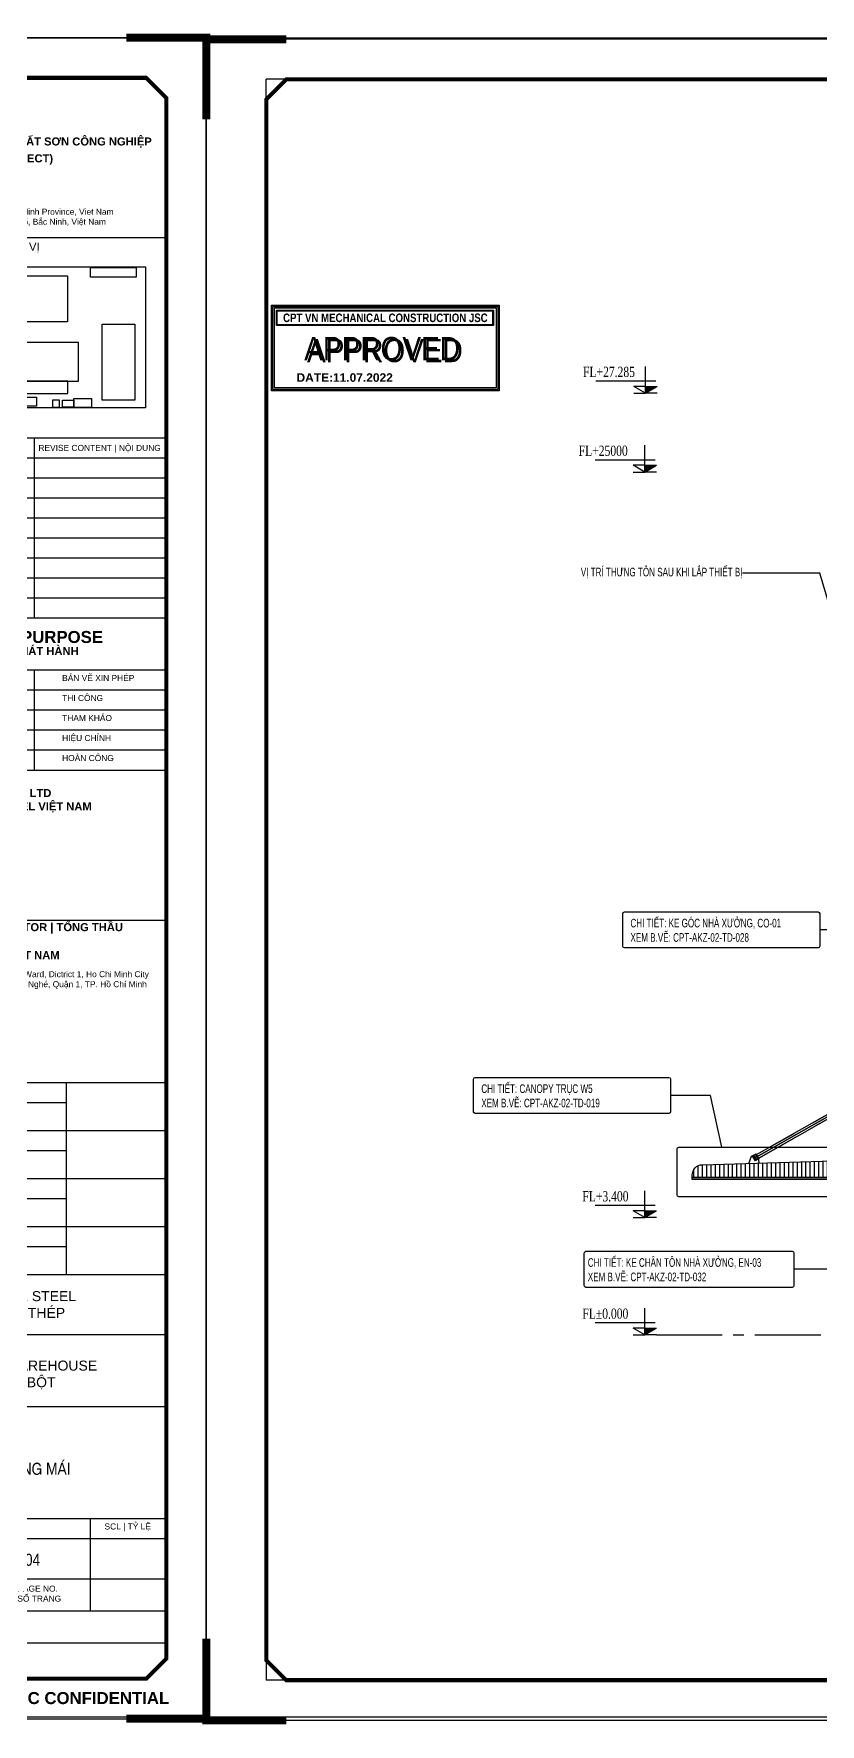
# Model space of a CAD drawing. Header units: inches. Extents: x 340055 to 349452, y -34649 to -30845.
# Drawn here: x 344817.4 to 345045.3, y -32251 to -31761.3 of the extents above; entities that cross this region are included whole.
import ezdxf
from ezdxf.enums import TextEntityAlignment as Align

# ---------------------------------------------------------------- set-up
doc = ezdxf.new("R2010")
doc.units = ezdxf.units.IN
doc.header["$MEASUREMENT"] = 0
for name, pattern in [('CENTER', [2, 1.25, -0.25, 0.25, -0.25]), ('CENTER2', [28.575, 19.05, -3.175, 3.175, -3.175]), ('HIDDEN', [0.375, 0.25, -0.125])]:
    doc.linetypes.add(name, pattern=pattern)
for name, color, linetype in [('0 @ 1', 7, 'Continuous'), ('1', 1, 'Continuous'), ('2', 2, 'Continuous'), ('250', 250, 'Continuous'), ('251', 251, 'Continuous'), ('3', 3, 'Continuous'), ('4', 4, 'Continuous'), ('5', 5, 'Continuous'), ('6', 6, 'Continuous'), ('8', 8, 'Continuous'), ('9', 9, 'Continuous'), ('DIM', 8, 'Continuous'), ('NET IN', 3, 'Continuous')]:
    doc.layers.add(name, color=color, linetype=linetype)
doc.layers.add('Cover text', color=7, linetype='Continuous', true_color=0x52370f)
for name, color, linetype, lineweight in [('TEXT @ 1', 7, 'Continuous', 20), ('TL-TIILE BLOCK A2$0$TL-TITLE BLOCK - TEXT @ 1', 7, 'Continuous', 25), ('TL-TIILE BLOCK A2$0$TL-TITLE BLOCK 1', 7, 'Continuous', 50), ('TL-TIILE BLOCK A2$0$TL-TITLE BLOCK 2', 7, 'Continuous', 25), ('TL-TITLE BLOCK - TEXT', 7, 'Continuous', 25)]:
    doc.layers.add(name, color=color, linetype=linetype, lineweight=lineweight)
doc.styles.add('2501', font='', dxfattribs={"height": 250})
doc.styles.add('HX3', font='')
doc.styles.add('ST1', font='times.ttf', dxfattribs={"width": 0.7})
doc.styles.add('ST1H', font='vnshxh.shx', dxfattribs={"width": 0.7})
doc.styles.add('TIEU DE', font='', dxfattribs={"width": 0.8})
doc.styles.add('TL-TIILE BLOCK A2$0$MEP-TEXT T.BLOCK 1', font='arial.ttf', dxfattribs={"height": 1.5})
doc.styles.add('TL-TIILE BLOCK A2$0$MEP-TEXT T.BLOCK 2', font='arial.ttf')
doc.styles.add('TL-TIILE BLOCK A2$0$MEP-TEXT T.BLOCK 3', font='arial.ttf', dxfattribs={"height": 3})
doc.styles.add('vntimeh.shx', font='vntimeh.shx', dxfattribs={"width": 0.8, "bigfont": 'bigfont.shx'})
doc.styles.get('2501').set_extended_font_data('.VnArialH', bold=True)
doc.styles.get('HX3').set_extended_font_data('.VnBlackH')
doc.styles.get('TIEU DE').set_extended_font_data('.VnArial NarrowH')
doc.dimstyles.new('100', dxfattribs={"dimtxt": 3, "dimasz": 1.5, "dimexe": 1, "dimexo": 0, "dimgap": 1, "dimtad": 1, "dimdec": 0, "dimlfac": 100, "dimzin": 0, "dimdsep": 46, "dimtxsty": 'ST1', "dimblk": 'OBLIQUE', "dimcen": 1, "dimdle": 1, "dimclrd": 8, "dimclre": 8, "dimclrt": 3, "dimadec": 0, "dimazin": 0, "dimtfac": 1, "dimtdec": 0, "dimtix": 1, "dimtmove": 1, "dimatfit": 3, "dimfxl": 0, "dimtolj": 1, "dimtzin": 0, "dimlwd": -1, "dimlwe": -1, "dimarcsym": 0})
doc.dimstyles.new('3', dxfattribs={"dimtxt": 3.5, "dimasz": 1.8, "dimexe": 1, "dimexo": 0, "dimgap": 1, "dimtad": 1, "dimdec": 0, "dimlfac": 3, "dimzin": 0, "dimdsep": 46, "dimtxsty": 'ST1H', "dimblk": 'OBLIQUE', "dimcen": 1, "dimdle": 1, "dimclrd": 8, "dimclre": 8, "dimclrt": 3, "dimadec": 0, "dimazin": 0, "dimtfac": 1, "dimtdec": 0, "dimtix": 1, "dimtofl": 0, "dimtmove": 1, "dimatfit": 3, "dimfxl": 0, "dimtolj": 1, "dimtzin": 0, "dimlwd": -1, "dimlwe": -1, "dimarcsym": 0})

# ---------------------------------------------------------------- blocks, each defined once
blk = doc.blocks.new('cos')
at = {"color": 8}
for p, q in [((0, 0), (0, 7.82)), ((0, 1.99), (-3.39, 1.99)), ((0, 0), (-3.39, 1.99)), ((-3, 3.49), (14.52, 3.49)), ((0, 1.99), (3.39, 1.99)), ((0, 0), (3.39, 1.99))]:
    blk.add_line(p, q, dxfattribs=at)
at = {"color": 4}
for p in [(-3.39, 0), (3.39, 0)]:
    blk.add_line(p, (0, 0), dxfattribs=at)
at = {"color": 8}
blk.add_solid([(0, 0), (-3.39, 1.99), (0, 1.99)], dxfattribs=at)
at = {"layer": '3', "color": 3, "style": 'vntimeh.shx', "width": 0.75}
blk.add_attdef('DSD', (1.32, 4.73), '', height=3, dxfattribs=at)
blk = doc.blocks.new('A$C764E781C')
at = {"layer": '3'}
h = blk.add_hatch(dxfattribs=at)
h.set_pattern_fill('ANSI31', color=256, scale=10, angle=45, style=0)
h.set_pattern_definition([(90, (-323525.1081, 37698.363), (-1.25, 2e-16), [])])
h.paths.add_polyline_path([(50.3, 5.69), (2.91, 4.3, 0.405586), (0, 1.3), (0, 0.58), (50.3, 0.58)])
at = {"layer": '6'}
h = blk.add_hatch(dxfattribs=at)
h.set_pattern_fill('ANSI31', color=154, scale=0.35, angle=-29.5718, style=0)
h.set_pattern_definition([(74.57183466, (-16862.245783, -6507.972576), (-0.04217345765, 0.01163881308), [])])
h.paths.add_polyline_path([(47.88, 24.11), (47.95, 24.15), (48.79, 22.67), (48.72, 22.63)])
h = blk.add_hatch(dxfattribs=at)
h.set_pattern_fill('ANSI31', color=154, scale=0.35, angle=-29.5718, style=0)
h.set_pattern_definition([(74.57183466, (-16865.507075, -6509.823127), (-0.04217345765, 0.01163881308), [])])
h.paths.add_polyline_path([(18.5, 7.44), (18.43, 7.4), (19.27, 5.92), (19.34, 5.96)])
at = {"layer": '2'}
for centre in [(48.76, 24.03), (48.76, 24.03), (49.11, 23.43), (49.11, 23.43), (18.11, 6.64), (18.11, 6.64), (18.46, 6.03), (18.46, 6.03)]:
    blk.add_circle(centre, 0.11, dxfattribs=at)
at = {"layer": '250', "linetype": 'CENTER', "ltscale": 50}
blk.add_line((17.89, 6.12), (49.33, 23.95), dxfattribs=at)
at = {"layer": '251', "linetype": 'HIDDEN', "ltscale": 50}
for p, q in [((18.62, 7.22), (48, 23.89)), ((19.21, 6.18), (48.6, 22.85))]:
    blk.add_line(p, q, dxfattribs=at)
at = {"layer": '3'}
blk.add_lwpolyline([(2.91, 4.3), (50.3, 5.69), (50.3, 0.58), (0, 0.58), (0, 1.3, -0.405586)], format="xyb", close=True, dxfattribs=at)
at = {"layer": '4'}
for points in [[(18.6, 7.25), (47.99, 23.92)], [(48.61, 22.82), (19.23, 6.15), (18.6, 7.25)]]:
    blk.add_lwpolyline(points, dxfattribs=at)
at = {"layer": '5'}
for p, q in [((48.92, 24.12), (48.61, 23.95)), ((48.67, 24.19), (48.85, 23.88)), ((48.95, 23.34), (49.26, 23.51)), ((49.2, 23.27), (49.02, 23.58)), ((17.96, 6.55), (18.26, 6.73)), ((18.02, 6.8), (18.2, 6.49)), ((18.61, 6.12), (18.3, 5.95)), ((18.54, 5.88), (18.37, 6.19))]:
    blk.add_line(p, q, dxfattribs=at)
at = {"layer": '6', "color": 154}
for points in [[(48.93, 24.65), (47.98, 24.11), (48.76, 22.71), (49.72, 23.26)], [(47.88, 24.11), (47.95, 24.15), (48.79, 22.67), (48.72, 22.63)], [(17.5, 6.81), (18.45, 7.35), (19.24, 5.96), (18.29, 5.42)], [(18.5, 7.44), (18.43, 7.4), (19.27, 5.92), (19.34, 5.96)]]:
    blk.add_lwpolyline(points, close=True, dxfattribs=at)
at = {"layer": '6'}
for points in [[(50.3, 25.53), (48.01, 24.24), (48.9, 22.68), (50.3, 22.86)], [(16.44, 4.69), (17.17, 6.74), (18.32, 7.39), (19.21, 5.83), (19.3, 4.78)]]:
    blk.add_lwpolyline(points, dxfattribs=at)
blk.add_lwpolyline([(0, 0.58), (50.3, 0.58), (50.3, 0), (0, 0)], close=True, dxfattribs=at)
at = {"layer": '8', "linetype": 'CENTER', "ltscale": 5}
blk.add_line((50.3, 25.53), (50.3, 0), dxfattribs=at)
at = {"layer": '8'}
blk.add_line((49.33, 23.95), (17.89, 6.12), dxfattribs=at)
blk = doc.blocks.new('_Oblique')
at = {"color": 0, "linetype": 'ByBlock', "lineweight": -2}
blk.add_line((-0.5, -0.5), (0.5, 0.5), dxfattribs=at)
blk = doc.blocks.new('DAUKIEMSOAT')
at = {"layer": '1'}
h = blk.add_hatch(color=10, dxfattribs=at)
h.dxf.hatch_style = 1
h.paths.add_polyline_path([(-1009.3, -10752.83), (-1009.3, -10728.79), (-944.11, -10728.79), (-944.11, -10752.83)], flags=16)
h.paths.add_polyline_path([(-1009.73, -10753.26), (-1009.73, -10728.36), (-943.68, -10728.36), (-943.68, -10753.26)])
h = blk.add_hatch(color=10, dxfattribs=at)
h.dxf.hatch_style = 1
h.paths.add_polyline_path([(-945.66, -10734.13), (-1008.05, -10734.13), (-1008.05, -10730.05), (-945.66, -10730.05)], flags=16)
h.paths.add_polyline_path([(-945.4, -10729.86), (-945.4, -10734.33), (-1008.24, -10734.33), (-1008.24, -10729.86)])
at = {"layer": '1', "color": 10}
for points in [[(-1009.73, -10753.26), (-1009.73, -10728.36), (-943.68, -10728.36), (-943.68, -10753.26)], [(-1009.3, -10752.83), (-1009.3, -10728.79), (-944.11, -10728.79), (-944.11, -10752.83)], [(-1008.87, -10752.4), (-1008.87, -10729.22), (-944.54, -10729.22), (-944.54, -10752.4)], [(-945.4, -10729.86), (-945.4, -10734.33), (-1008.24, -10734.33), (-1008.24, -10729.86)], [(-945.66, -10734.13), (-1008.05, -10734.13), (-1008.05, -10730.05), (-945.66, -10730.05)]]:
    blk.add_lwpolyline(points, close=True, dxfattribs=at)
at = {"layer": '1', "color": 10, "style": '2501', "width": 0.8}
blk.add_text('CPT VN MECHANICAL CONSTRUCTION JSC', height=2.5, dxfattribs=at).set_placement((-1006.34, -10733.32))
at = {"layer": '1', "color": 10, "style": 'HX3', "width": 0.9}
blk.add_text('APPROVED', height=6.75, dxfattribs=at).set_placement((-977.64, -10744.37), align=Align.CENTER)
at = {"layer": '1', "color": 251, "linetype": 'Continuous', "true_color": 0x645e5e, "style": 'HX3', "width": 0.9}
blk.add_text('APPROVED', height=6.75, dxfattribs=at).set_placement((-976.82, -10744.92), align=Align.CENTER)
at = {"layer": '1', "color": 10, "style": '2501'}
blk.add_attdef('DATE', text='', height=2.48, dxfattribs=at).set_placement((-1002.45, -10749.37), align=Align.MIDDLE_LEFT)
blk = doc.blocks.new('A$C57dc6cef')
at = {"layer": 'DIM', "color": 1}
blk.add_blockref('DAUKIEMSOAT', (1009.73, 10753.26), dxfattribs=at).add_auto_attribs({'DATE': 'DATE:11.07.2022'})
blk = doc.blocks.new('A$Cc64c765f')
at = {"layer": '9'}
blk.add_blockref('A$C57dc6cef', (-1.75, 0), dxfattribs=at)
blk = doc.blocks.new('kt kien truc 1')
at = {"layer": 'Defpoints'}
for p, q in [((20, 410), (15, 410)), ((15, 405), (15, 410)), ((15, 15), (15, 10)), ((20, 10), (15, 10))]:
    blk.add_line(p, q, dxfattribs=at)
at = {"layer": 'Defpoints', "color": 8, "const_width": 2}
for points in [[(0, 400), (0, 420), (20, 420)], [(594, 400), (594, 420), (574, 420)], [(0, 20), (0, 0), (20, 0)], [(594, 20), (594, 0), (574, 0)]]:
    blk.add_lwpolyline(points, dxfattribs=at)
at = {"layer": 'Defpoints', "color": 8}
blk.add_lwpolyline([(0, 0), (594, 0), (594, 420), (0, 420)], close=True, dxfattribs=at)
at = {"layer": 'TL-TIILE BLOCK A2$0$TL-TITLE BLOCK 1', "const_width": 1}
blk.add_lwpolyline([(20, 10), (579, 10), (584, 15), (584, 405), (579, 410), (20, 410), (15, 405), (15, 15)], close=True, dxfattribs=at)
at = {"layer": 'TL-TIILE BLOCK A2$0$TL-TITLE BLOCK 2'}
for p, q in [((584, 370), (509, 370)), ((584, 320), (509, 320)), ((584, 320), (509, 320)), ((551, 320), (551, 275)), ((584, 315), (509, 315)), ((584, 310), (509, 310)), ((584, 305), (509, 305)), ((584, 300), (509, 300)), ((584, 295), (509, 295)), ((584, 290), (509, 290)), ((584, 285), (509, 285)), ((584, 280), (509, 280)), ((584, 275), (509, 275)), ((584, 262), (509, 262)), ((551, 262), (551, 237)), ((584, 257), (509, 257)), ((584, 252), (509, 252)), ((584, 247), (509, 247)), ((584, 242), (509, 242)), ((509, 237), (584, 237)), ((509, 199.5), (584, 199.5)), ((509, 159), (584, 159)), ((559, 159), (559, 111)), ((509, 154), (559, 154)), ((509, 147), (584, 147)), ((509, 142), (559, 142)), ((509, 135), (584, 135)), ((509, 130), (559, 130)), ((509, 123), (584, 123)), ((509, 118), (559, 118)), ((509, 111), (584, 111)), ((509, 96), (584, 96)), ((509, 78), (584, 78)), ((509, 50), (584, 50)), ((565, 50), (565, 27)), ((509, 45), (584, 45)), ((509, 35), (584, 35)), ((509, 27), (584, 27)), ((509, 19), (584, 19))]:
    blk.add_line(p, q, dxfattribs=at)
at = {"layer": 'TL-TITLE BLOCK - TEXT'}
for points in [[(513.08, 362.74), (578.82, 362.74), (578.82, 327.57), (513.08, 327.57)], [(565.02, 362.59), (576.46, 362.59), (576.46, 360.17), (565.02, 360.17)], [(567.94, 348.43), (576.11, 348.43), (576.11, 329.45), (567.94, 329.45)], [(548.22, 334.18), (562.02, 334.18), (562.02, 343.86), (548.22, 343.86)], [(544.26, 331.1), (559.38, 331.1), (559.38, 334.18), (544.26, 334.18)], [(538.4, 330.18), (551.6, 330.18), (551.6, 327.98), (538.4, 327.98)], [(557.33, 329.49), (555.56, 329.49), (555.56, 327.72), (557.33, 327.72)], [(558.07, 329.49), (560.93, 329.49), (560.93, 327.69), (558.07, 327.69)], [(560.93, 329.89), (565.33, 329.89), (565.33, 327.6), (560.93, 327.6)]]:
    blk.add_lwpolyline(points, close=True, dxfattribs=at)
blk.add_lwpolyline([(545.12, 360.52), (559.34, 360.52), (559.34, 349.03), (548.86, 349.03), (548.86, 353.14), (545.12, 353.14), (545.12, 360.52)], dxfattribs=at)
at = {"layer": '0 @ 1', "insert": (536.78, 6.67), "char_height": 3, "attachment_point": 1, "style": 'TL-TIILE BLOCK A2$0$MEP-TEXT T.BLOCK 3'}
blk.add_mtext_dynamic_manual_height_columns('\\pt15;{\\fArial|b1|i0|c0|p34;TIALOC CONFIDENTIAL}', width=49.3859, gutter_width=12.5, heights=[0], dxfattribs=at)
at = {"layer": 'TEXT @ 1', "char_height": 2.5, "attachment_point": 1, "style": 'TL-TIILE BLOCK A2$0$MEP-TEXT T.BLOCK 1'}
for s, width, insert in [('\\pi10.02899;{\\C1;STUCTURE STEEL \\P\\pi12.90587;KẾT CẤU THÉP}', 50.8254, (520.39, 106.84)), ('\\pi10.78205;{\\C1;POWDER WAREHOUSE\\P     KHU SƠN BỘT}', 64.0147, (516.35, 89.49))]:
    blk.add_mtext_dynamic_manual_height_columns(s, width=width, gutter_width=15, heights=[0], dxfattribs=dict(at, insert=insert))
at = {"layer": 'TL-TIILE BLOCK A2$0$TL-TITLE BLOCK - TEXT @ 1', "attachment_point": 1}
for s, width, heights, insert, char_height, style in [('\\pi0.50923;{\\fArial|b1|i0|c0|p34;MỞ RỘNG XƯỞNG SẢN XUẤT SƠN CÔNG NGHIỆP}', 68.8384, [0], (511.72, 395.1), 2, 'TL-TIILE BLOCK A2$0$MEP-TEXT T.BLOCK 3'), ('\\pi0.50924;{\\fArial|b1|i0|c0|p34;(POWER PROJECT)}', 32.1689, [0], (528.82, 390.88), 2, 'TL-TIILE BLOCK A2$0$MEP-TEXT T.BLOCK 3'), ('ADD:^II4-1, Que Vo Industrial Park, Bac Ninh Province, Viet Nam ', 66.5482, [0], (510.78, 377.29), 1.5, 'TL-TIILE BLOCK A2$0$MEP-TEXT T.BLOCK 1'), ('Địa chỉ: Lô I4-1, Khu công nghiệp Quế Võ, Bắc Ninh, Việt Nam', 66.5482, [0], (510.78, 374.79), 1.5, 'TL-TIILE BLOCK A2$0$MEP-TEXT T.BLOCK 1'), ('KEY PLAN | MẶT BẰNG ĐỊNH VỊ', 66.5482, [0], (510.78, 368.79), 2, 'TL-TIILE BLOCK A2$0$MEP-TEXT T.BLOCK 2'), ('REVISE CONTENT | NỘI DUNG', 37.618, [0], (552.04, 318.29), 1.5, 'TL-TIILE BLOCK A2$0$MEP-TEXT T.BLOCK 1'), ('\\pi11.8638;{\\fArial|b1|i0|c0|p34;ISSUANCE PURPOSE}', 66.5482, [0], (513.01, 271.79), 3, 'TL-TIILE BLOCK A2$0$MEP-TEXT T.BLOCK 3'), ('\\pi17.8812;{\\fArial|b1|i0|c0|p34;MỤC ĐÍCH PHÁT HÀNH}', 66.5482, [0], (513.01, 267.79), 2, 'TL-TIILE BLOCK A2$0$MEP-TEXT T.BLOCK 2'), ('BẢN VẼ XIN PHÉP', 44.9946, [0], (557.97, 260.79), 1.5, 'TL-TIILE BLOCK A2$0$MEP-TEXT T.BLOCK 1'), ('THI CÔNG', 44.9946, [0], (557.97, 255.79), 1.5, 'TL-TIILE BLOCK A2$0$MEP-TEXT T.BLOCK 1'), ('THAM KHẢO', 44.9946, [0], (557.97, 250.79), 1.5, 'TL-TIILE BLOCK A2$0$MEP-TEXT T.BLOCK 1'), ('HIỆU CHỈNH', 44.9946, [1.55], (557.97, 245.79), 1.5, 'TL-TIILE BLOCK A2$0$MEP-TEXT T.BLOCK 1'), ('HOÀN CÔNG', 44.9946, [0], (557.97, 240.79), 1.5, 'TL-TIILE BLOCK A2$0$MEP-TEXT T.BLOCK 1'), ('\\pi5.64586;{\\fArial|b1|i0|c0|p34;AKZO NOBEL VIETNAM CO., LTD\\PCÔNG TY TNHH AKZO NOBEL VIỆT NAM}', 66.5482, [0], (505.09, 232.29), 2, 'TL-TIILE BLOCK A2$0$MEP-TEXT T.BLOCK 2'), ('{\\fArial|b1|i0|c0|p34;DESIGN & BUILD CONTRACTOR | TỔNG THẦU}', 66.5482, [0], (510.78, 198.79), 2, 'TL-TIILE BLOCK A2$0$MEP-TEXT T.BLOCK 2'), ('{\\fArial|b1|i0|c0|p34;CÔNG TY TNHH TIALOC VIỆT NAM}', 66.5482, [0], (510.78, 191.79), 2, 'TL-TIILE BLOCK A2$0$MEP-TEXT T.BLOCK 2'), ('ADD:^I37 Ton Duc Thang Str, Ben Nghe Ward, Dictrict 1, Ho Chi Minh City ', 70.4569, [0], (510.78, 186.79), 1.5, 'TL-TIILE BLOCK A2$0$MEP-TEXT T.BLOCK 1'), ('Địa chỉ: 37 Tôn Đức Thắng, phường Bến Nghé, Quận 1, TP. Hồ Chí Minh', 70.522, [0], (510.78, 184.29), 1.5, 'TL-TIILE BLOCK A2$0$MEP-TEXT T.BLOCK 1'), ('SCL | TỶ LỆ', 37.618, [0], (568.56, 48.79), 1.5, 'TL-TIILE BLOCK A2$0$MEP-TEXT T.BLOCK 1'), ('SỐ TRANG', 31.0296, [0], (546.78, 30.77), 1.5, 'TL-TIILE BLOCK A2$0$MEP-TEXT T.BLOCK 1'), ('PAGE NO.', 21.1246, [0], (546.78, 33.27), 1.5, 'TL-TIILE BLOCK A2$0$MEP-TEXT T.BLOCK 1')]:
    blk.add_mtext_dynamic_manual_height_columns(s, width=width, gutter_width=15, heights=heights, dxfattribs=dict(at, insert=insert, char_height=char_height, style=style))

msp = doc.modelspace()

# ---------------------------------------------------------------- linework, layer by layer
at = {"color": 8, "linetype": 'CENTER2'}
msp.add_line((344997.7752, -32138.2363), (345353.3537, -32138.2363), dxfattribs=at)
at = {"color": 240, "true_color": 0xf90627}
for points in [[(344988.5356, -32015.6888), (345044.6452, -32015.6888, -0.41421356), (345045.1452, -32016.1888), (345045.1452, -32025.6236, -0.41421356), (345044.6452, -32026.1236), (344988.5356, -32026.1236, -0.41421356), (344988.0356, -32025.6236), (344988.0356, -32016.1888, -0.41421356)], [(344988.5356, -32015.6888), (345044.6452, -32015.6888, -0.41421356), (345045.1452, -32016.1888), (345045.1452, -32025.6236, -0.41421356), (345044.6452, -32026.1236), (344988.5356, -32026.1236, -0.41421356), (344988.0356, -32025.6236), (344988.0356, -32016.1888, -0.41421356)], [(345004.266, -32083.8784), (345061.567, -32083.8784, -0.41421356), (345062.067, -32084.3784), (345062.067, -32097.7042, -0.41421356), (345061.567, -32098.2042), (345004.266, -32098.2042, -0.41421356), (345003.766, -32097.7042), (345003.766, -32084.3784, -0.41421356)]]:
    msp.add_lwpolyline(points, format="xyb", close=True, dxfattribs=at)
at = {"layer": 'NET IN'}
msp.add_lwpolyline([(344178.5705, -31762.4377), (344867.3504, -31762.4377), (344867.3504, -32249.0382), (344178.5705, -32249.0382)], close=True, dxfattribs=at)

# ---------------------------------------------------------------- block references
msp.add_blockref('A$Cc64c765f', (344887.9607, -31864.7536))
at = {"color": 8}
msp.add_blockref('A$C764E781C', (345008.1768, -32093.2363), dxfattribs=at)
at = {"layer": '250'}
ref = msp.add_blockref('cos', (344994.6205, -31865.3854), dxfattribs=dict(at, xscale=-0.98876953125, yscale=0.98876953125, zscale=0.98876953125))
ref.add_attrib('DSD', 'FL+27.285', (344976.5253, -31860.7098), dxfattribs={"layer": '3', "color": 3, "height": 2.96631, "style": 'vntimeh.shx', "width": 0.75})
ref = msp.add_blockref('cos', (344994.4258, -31888.2395), dxfattribs=dict(at, xscale=-0.98876953125, yscale=0.98876953125, zscale=0.98876953125))
ref.add_attrib('DSD', 'FL+25000', (344975.2712, -31883.5639), dxfattribs={"layer": '3', "color": 3, "height": 2.96631, "style": 'vntimeh.shx', "width": 0.75})
ref = msp.add_blockref('cos', (344994.4258, -32104.2363), dxfattribs=dict(at, xscale=-0.98876953125, yscale=0.98876953125, zscale=0.98876953125))
ref.add_attrib('DSD', 'FL+3.400', (344976.3306, -32099.5607), dxfattribs={"layer": '3', "color": 3, "height": 2.96631, "style": 'vntimeh.shx', "width": 0.75})
ref = msp.add_blockref('cos', (344994.4258, -32138.2363), dxfattribs=dict(at, xscale=-0.98876953125, yscale=0.98876953125, zscale=0.98876953125))
ref.add_attrib('DSD', 'FL%%p0.000', (344976.3306, -32133.5607), dxfattribs={"layer": '3', "color": 3, "height": 2.96631, "style": 'vntimeh.shx', "width": 0.75})
at = {"layer": '3'}
ref = msp.add_blockref('kt kien truc 1', (344178.5705, -32249.4537), dxfattribs=dict(at, xscale=1.159562065285868, yscale=1.159562065285868, zscale=1.159562065285868))
ref.add_attrib('TENBANVE', 'MÆT B»NG M¸I ', dxfattribs={"layer": 'Cover text', "ltscale": 0.5, "height": 3.478686, "style": 'TIEU DE'}).set_placement((344814.076, -32177.0209), align=Align.MIDDLE_CENTER)
ref.add_attrib('STT', 'CPT-AKZ-02-TD-004', dxfattribs={"layer": 'Cover text', "ltscale": 0.5, "height": 3.478686, "style": 'TIEU DE'}).set_placement((344800.5134, -32203.3883), align=Align.MIDDLE_CENTER)

# ---------------------------------------------------------------- texts
at = {"layer": '3', "char_height": 2.5, "style": 'ST1H', "bg_fill": 2}
for s, insert, attachment_point in [('\\A1;vÞ trÝ th\xadng t«n sau khi l¾p thiÕt bÞ', (345022.7431, -31917.5023), 6), ('\\A1;CHI TIÕT: CANOPY TRôC W5\\PXEM b.VÏ: CPT-AKZ-02-TD-019 ', (344947.0553, -32068.9969), 4), ('\\A1;CHI TIÕT: ke ch©n t«n nhµ x\xadëng, en-03\\PXEM b.VÏ: CPT-AKZ-02-TD-032', (344977.9097, -32119.3673), 4)]:
    msp.add_mtext(s, dxfattribs=dict(at, insert=insert, attachment_point=attachment_point))

# ---------------------------------------------------------------- leaders
at = {"color": 9}
msp.add_leader([(345059.8701, -32036.8537), (345057.8348, -32020.9062), (345045.1452, -32020.9062)], dimstyle='3', override={"dimgap": 1, "dimtad": 0}, dxfattribs=at)
at = {"color": 240, "true_color": 0xf90627}
for points in [[(345016.7132, -32083.8784), (345013.5041, -32068.8721), (345001.9209, -32068.8721)], [(345080.1454, -32104.2363), (345076.9363, -32119.2425), (345037.6589, -32119.2425)]]:
    msp.add_leader(points, dimstyle='100', override={"dimgap": 1, "dimtad": 0, "dimfxl": 0.18}, dxfattribs=at)

# ---------------------------------------------------------------- next in the draw order: linework, layer by layer
for points in [[(344945.3113, -32063.6548), (345001.4209, -32063.6548, -0.41421356), (345001.9209, -32064.1548), (345001.9209, -32073.5895, -0.41421356), (345001.4209, -32074.0895), (344945.3113, -32074.0895, -0.41421356), (344944.8113, -32073.5895), (344944.8113, -32064.1548, -0.41421356)], [(344977.3572, -32114.0251), (345037.1589, -32114.0251, -0.41421356), (345037.6589, -32114.5251), (345037.6589, -32123.9599, -0.41421356), (345037.1589, -32124.4599), (344977.3572, -32124.4599, -0.41421356), (344976.8572, -32123.9599), (344976.8572, -32114.5251, -0.41421356)]]:
    msp.add_lwpolyline(points, format="xyb", close=True, dxfattribs=at)

# ---------------------------------------------------------------- next in the draw order: texts
at = {"layer": '3', "insert": (344990.2797, -32021.031), "char_height": 2.5, "attachment_point": 4, "style": 'ST1H', "bg_fill": 2}
msp.add_mtext('\\A1;CHI TIÕT: ke gãc nhµ x\xadëng, co-01\\PXEM b.VÏ: CPT-AKZ-02-TD-028 ', dxfattribs=at)

# ---------------------------------------------------------------- next in the draw order: leaders
at = {"color": 8}
msp.add_leader([(345053.0268, -31943.8993), (345045.1737, -31917.5023), (345022.7431, -31917.5023)], dimstyle='100', override={"dimgap": 1, "dimtad": 0}, dxfattribs=at)

# ---------------------------------------------------------------- next in the draw order: linework, layer by layer
at = {"layer": 'NET IN'}
msp.add_lwpolyline([(344867.3504, -31762.4377), (345556.1302, -31762.4377), (345556.1302, -32249.0382), (344867.3504, -32249.0382)], close=True, dxfattribs=at)

# ---------------------------------------------------------------- next in the draw order: block references
at = {"layer": '3', "xscale": 1.159562065285868, "yscale": 1.159562065285868, "zscale": 1.159562065285868}
msp.add_blockref('kt kien truc 1', (344867.3504, -32249.8692), dxfattribs=at)

doc.saveas('drawing.dxf')
